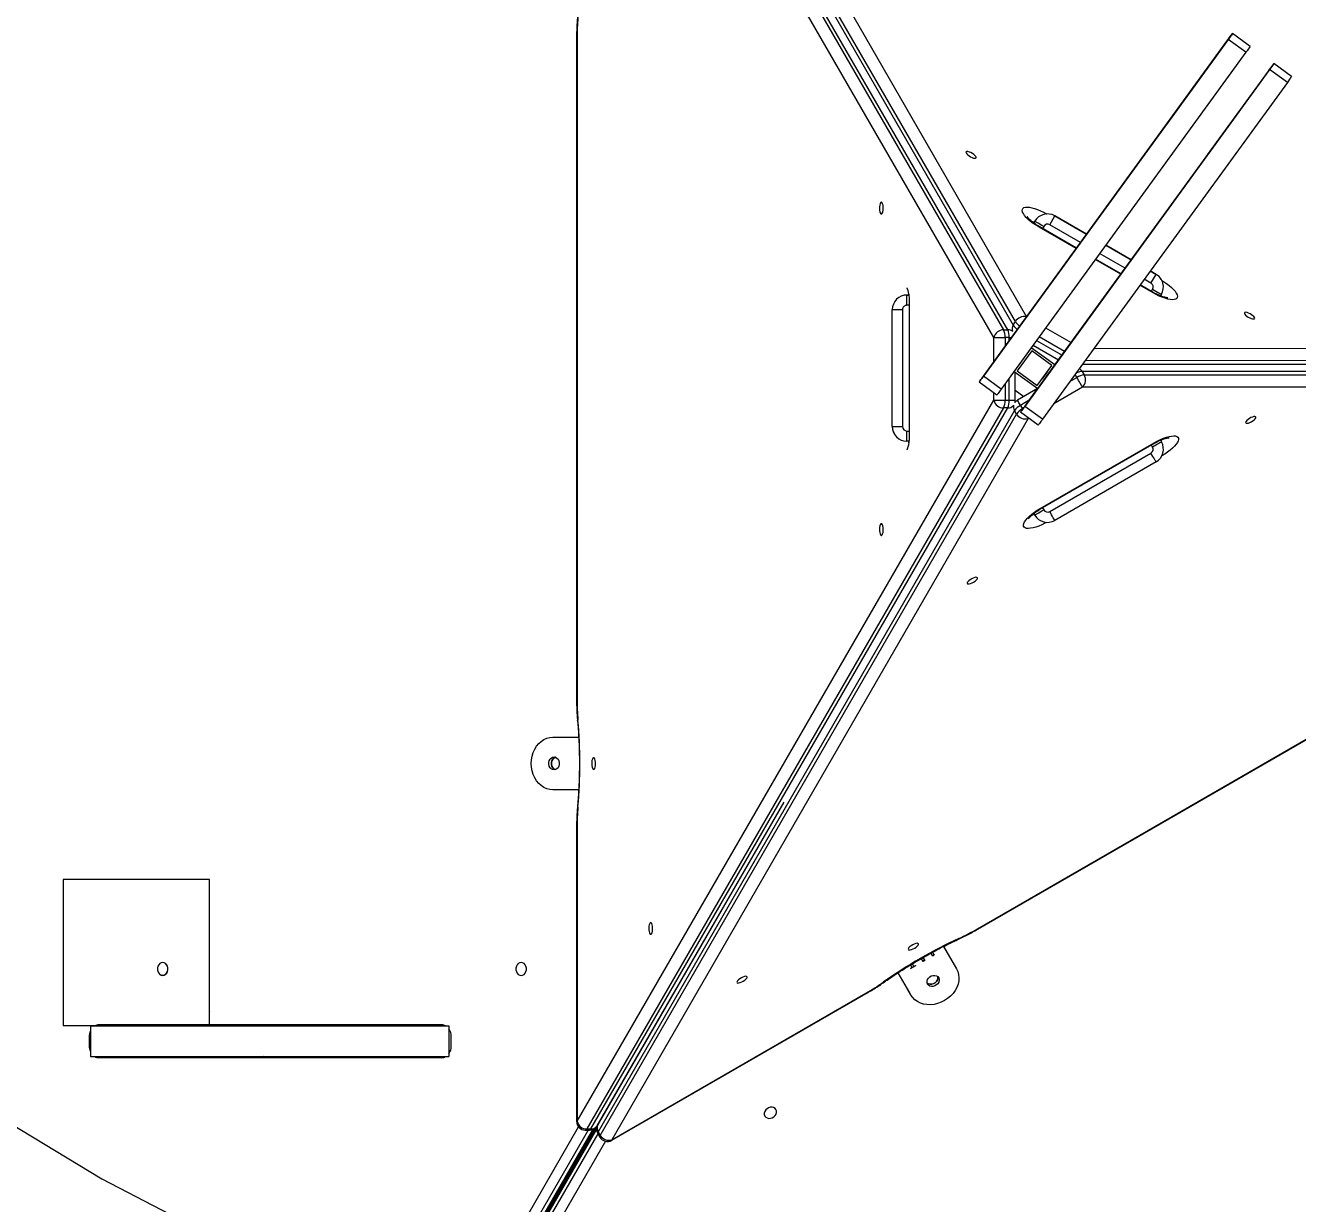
# Model space of a CAD drawing. Header units: millimetres. Extents: x -12977 to 11786, y -11805 to 10558.
# Drawn here: x -8424 to -7554, y 366 to 1171 of the extents above; entities that cross this region are included whole.
import ezdxf

# ---------------------------------------------------------------- set-up
doc = ezdxf.new("R2010")
doc.units = ezdxf.units.MM
doc.layers.add('DIKOM_ОБЪЕКТ', color=7, linetype='Continuous')
doc.layers.add('DIKOM_РАЗМЕР_ОБЪЕКТА', color=7, linetype='Continuous')
doc.styles.add('style1', font='arial.ttf', dxfattribs={"width": 0.8})
doc.dimstyles.new('1-50', dxfattribs={"dimtxt": 300, "dimasz": 200, "dimexe": 100, "dimexo": 0, "dimgap": 100, "dimtad": 1, "dimtxsty": 'style1', "dimcen": 200, "dimclrd": 7, "dimclre": 7, "dimclrt": 7, "dimadec": 1, "dimazin": 2, "dimtfac": 1, "dimtmove": 0, "dimatfit": 2, "dimfxl": 0, "dimlwd": 25, "dimlwe": 18, "dimarcsym": 0})

# ---------------------------------------------------------------- blocks, each defined once
blk = doc.blocks.new('*D9')
at = {"layer": 'Defpoints', "color": 0, "transparency": 16777216}
for p in [(-11007.42, 666.08), (8787.99, 666.08), (8787.99, -10518.66)]:
    blk.add_point(p, dxfattribs=at)
at = {"layer": 'DIKOM_РАЗМЕР_ОБЪЕКТА', "color": 7, "lineweight": 18, "transparency": 16777216}
for p, q in [((-11007.42, 666.08), (-11007.42, -10618.66)), ((8787.99, 666.08), (8787.99, -10618.66))]:
    blk.add_line(p, q, dxfattribs=at)
at = {"layer": 'DIKOM_РАЗМЕР_ОБЪЕКТА', "color": 7, "lineweight": 25, "transparency": 16777216}
blk.add_line((-10807.42, -10518.66), (8587.99, -10518.66), dxfattribs=at)
at = {"layer": 'DIKOM_РАЗМЕР_ОБЪЕКТА', "color": 7, "transparency": 16777216}
for points in [[(-10807.42, -10485.32), (-10807.42, -10551.99), (-11007.42, -10518.66)], [(8587.99, -10485.32), (8587.99, -10551.99), (8787.99, -10518.66)]]:
    blk.add_solid(points, dxfattribs=at)
at = {"layer": 'DIKOM_РАЗМЕР_ОБЪЕКТА', "color": 7, "transparency": 16777216, "insert": (-1823.63, -10265.49), "char_height": 300, "attachment_point": 5, "style": 'style1'}
blk.add_mtext('19750', dxfattribs=at)

msp = doc.modelspace()

# ---------------------------------------------------------------- linework, layer by layer
at = {"layer": 'DIKOM_ОБЪЕКТ', "color": 7, "linetype": 'Continuous', "lineweight": 15}
for p, q in [((-7746.904, 968.807), (-8031.622, 1462.36)), ((-8023.777, 1465.486), (-7739.192, 972.163)), ((-8040.014, 1456.545), (-7754.939, 963.198)), ((-7752.102, 963.198), (-8037.176, 1456.545)), ((-8033.04, 1459.903), (-7748.323, 966.35)), ((-7761.568, 957.967), (-8046.643, 1451.314)), ((-7586.29, 1157.056), (-7598.426, 1165.873)), ((-8046.968, 1162.465), (-8046.968, 710.669)), ((-8046.643, 1162.465), (-8046.643, 710.669)), ((-7768.791, 931.424), (-7602.21, 1160.702)), ((-7601.364, 1161.827), (-7768.778, 931.402)), ((-7643.79, 1103.454), (-7599.039, 1165.029)), ((-7600.072, 1163.644), (-7643.602, 1103.715)), ((-7589.229, 1153.011), (-7601.364, 1161.827)), ((-7600.055, 1163.631), (-7600.072, 1163.644)), ((-7599.253, 1164.734), (-7599.271, 1164.747)), ((-7589.229, 1153.011), (-7756.643, 922.586)), ((-7573.049, 1141.255), (-7740.462, 910.83)), ((-7719.903, 939.167), (-7573.894, 1140.13)), ((-7615.474, 1082.882), (-7570.723, 1144.457)), ((-7571.757, 1143.071), (-7615.286, 1083.143)), ((-7560.914, 1132.438), (-7573.049, 1141.255)), ((-7571.74, 1143.059), (-7571.757, 1143.071)), ((-7570.937, 1144.162), (-7570.955, 1144.175)), ((-7557.975, 1136.484), (-7570.111, 1145.301)), ((-7560.914, 1132.438), (-7728.327, 902.014)), ((-7643.601, 1103.715), (-7643.602, 1103.715)), ((-7615.285, 1083.143), (-7615.286, 1083.143)), ((-7733.604, 1037.473), (-7734.297, 1036.273)), ((-7734.297, 1036.273), (-7733.604, 1037.473)), ((-7725.51, 1042.466), (-7725.497, 1042.458)), ((-7723.444, 1035.071), (-7719.944, 1041.133)), ((-7719.945, 1041.134), (-7719.944, 1041.133)), ((-7698.202, 1028.581), (-7719.945, 1041.134)), ((-7719.944, 1041.133), (-7698.202, 1028.581)), ((-7730.513, 1033.795), (-7730.702, 1033.467)), ((-7705.306, 1018.804), (-7730.702, 1033.467)), ((-7705.081, 1019.112), (-7730.513, 1033.795)), ((-7727.542, 1033.972), (-7728.361, 1032.553)), ((-7702.34, 1022.886), (-7723.444, 1035.071)), ((-7667.724, 1010.984), (-7685.12, 1021.028)), ((-7685.12, 1021.028), (-7667.724, 1010.984)), ((-7674.828, 1001.208), (-7692.223, 1011.251)), ((-7674.604, 1001.516), (-7692, 1011.56)), ((-7671.861, 1005.29), (-7689.257, 1015.333)), ((-7650.662, 1001.133), (-7654.642, 1003.431)), ((-7654.642, 1003.431), (-7650.662, 1001.133)), ((-7654.162, 995.071), (-7650.662, 1001.133)), ((-7652.76, 988.467), (-7661.746, 993.655)), ((-7652.57, 988.795), (-7661.521, 993.963)), ((-7654.162, 995.071), (-7658.78, 997.737)), ((-7819.797, 986.983), (-7821.056, 986.983)), ((-7821.056, 986.983), (-7819.798, 986.983)), ((-7819.855, 987.269), (-7819.929, 986.983)), ((-7653.883, 989.553), (-7653.064, 990.972)), ((-7652.57, 988.795), (-7652.76, 988.467)), ((-7647.002, 987.473), (-7647.632, 986.383)), ((-7647.355, 986.288), (-7647.566, 986.497)), ((-7831.056, 896.983), (-7831.056, 976.983)), ((-7824.056, 976.982), (-7824.056, 896.982)), ((-7819.417, 979.982), (-7821.056, 979.982)), ((-7819.417, 981.496), (-7819.417, 891.496)), ((-7748.323, 966.35), (-7746.904, 968.807)), ((-7761.568, 941.365), (-7761.568, 957.967)), ((-7754.939, 963.198), (-7752.102, 963.198)), ((-7751.107, 957.966), (-7753.945, 957.966)), ((-7753.945, 957.966), (-7753.945, 951.857)), ((-7751.108, 955.763), (-7751.107, 957.966)), ((-7713.298, 948.257), (-7730.694, 958.3)), ((-7726.189, 964.502), (-7708.793, 954.458)), ((-7735.738, 948.806), (-7745.73, 935.053)), ((-7719.89, 939.146), (-7736.07, 950.901)), ((-7719.919, 939.194), (-7736.057, 950.919)), ((-7721.985, 938.814), (-7735.738, 948.806)), ((-7734.766, 952.696), (-7717.371, 942.653)), ((-7732.371, 955.993), (-7714.975, 945.949)), ((-7693.137, 950.448), (-7132.208, 950.739)), ((-7700.996, 939.63), (-7132.411, 939.925)), ((-7130.993, 942.382), (-7699.211, 942.088)), ((-7756.643, 922.586), (-7768.778, 931.402)), ((-7747.826, 934.721), (-7731.645, 922.965)), ((-7747.056, 914.99), (-7747.056, 934.162)), ((-7745.73, 935.053), (-7731.977, 925.061)), ((-7745.718, 935.071), (-7732.007, 925.109)), ((-7732.007, 925.109), (-7722.027, 938.845)), ((-7731.977, 925.061), (-7721.985, 938.814)), ((-7731.645, 922.965), (-7719.89, 939.146)), ((-7719.89, 939.146), (-7719.919, 939.194)), ((-7704.811, 930.569), (-7706.037, 932.693)), ((-7701.203, 934.781), (-7699.784, 932.324)), ((-7131.571, 934.664), (-7701.203, 934.781)), ((-7699.784, 932.324), (-7130.152, 932.206)), ((-7771.717, 927.358), (-7771.73, 927.378)), ((-7759.582, 918.541), (-7771.717, 927.358)), ((-7753.945, 926.298), (-7753.945, 914.989)), ((-7751.108, 914.989), (-7751.108, 930.204)), ((-7731.697, 923.003), (-7745.476, 915.047)), ((-7740.475, 910.851), (-7731.664, 922.979)), ((-7731.977, 925.061), (-7732.007, 925.109)), ((-7701, 923.967), (-7720.596, 912.653)), ((-7709.581, 927.815), (-7704.811, 930.569)), ((-7131.368, 923.85), (-7701, 923.967)), ((-8046.643, 421.82), (-7761.568, 914.99)), ((-7761.568, 914.99), (-7761.568, 919.985)), ((-7753.945, 914.989), (-7751.108, 914.989)), ((-7747.056, 921.828), (-7741.156, 917.542)), ((-7737.467, 914.991), (-7743.45, 911.538)), ((-7754.939, 909.758), (-8040.014, 416.588)), ((-8037.177, 416.589), (-7752.102, 909.758)), ((-7747.483, 908.062), (-8032.2, 414.686)), ((-8030.782, 412.228), (-7746.064, 905.604)), ((-7752.102, 909.758), (-7754.939, 909.758)), ((-7746.064, 905.604), (-7747.483, 908.062)), ((-7743.45, 911.538), (-7742.031, 909.08)), ((-7743.402, 906.786), (-7743.413, 906.806)), ((-7731.266, 897.969), (-7743.402, 906.786)), ((-7742.031, 909.08), (-7741.568, 909.347)), ((-7741.916, 908.881), (-7742.031, 909.08)), ((-7728.327, 902.014), (-7740.462, 910.83)), ((-7738.219, 902.479), (-8022.937, 409.103)), ((-7737.804, 902.718), (-7738.219, 902.479)), ((-7821.056, 893.982), (-7819.417, 893.982)), ((-7647.693, 887.69), (-7647.002, 886.493)), ((-7819.671, 886.983), (-7821.056, 886.982)), ((-7729.862, 840.981), (-7651.92, 885.98)), ((-7729.673, 840.652), (-7651.731, 885.652)), ((-7723.443, 838.894), (-7654.161, 878.894)), ((-7653.064, 882.992), (-7653.883, 884.41)), ((-7650.663, 872.833), (-7719.945, 832.833)), ((-7646.728, 876.987), (-7646.737, 876.982)), ((-7734.443, 837.394), (-7734.169, 837.47)), ((-7734.233, 837.581), (-7733.605, 836.493)), ((-7733.604, 836.492), (-7734.233, 837.581)), ((-7733.605, 836.493), (-7733.604, 836.492)), ((-7733.605, 836.493), (-7733.5, 836.315)), ((-7728.361, 841.41), (-7727.542, 839.992)), ((-7772.786, 553.527), (-7381.519, 779.425)), ((-7772.624, 553.246), (-7381.357, 779.144)), ((-8063.178, 684.57), (-8045.518, 684.568)), ((-8063.178, 684.57), (-8061.455, 684.57)), ((-8061.455, 684.57), (-8045.518, 684.569)), ((-8045.517, 648.568), (-8063.179, 648.57)), ((-8032.936, 418.817), (-7905.069, 640.025)), ((-8046.968, 622.465), (-8046.968, 421.82)), ((-8046.643, 622.464), (-8046.643, 421.82)), ((-7932.959, 591.775), (-8032.39, 419.474)), ((-8298.062, 587.26), (-8398.062, 587.26)), ((-8398.062, 587.26), (-8398.062, 487.261)), ((-8298.062, 487.261), (-8298.062, 587.26)), ((-8297.875, 587.158), (-8298.062, 587.26)), ((-8297.871, 587.155), (-8297.875, 587.155)), ((-8297.871, 587.155), (-8297.873, 587.155)), ((-7795.954, 541.451), (-7787.126, 526.161)), ((-7814.437, 531.031), (-7814.568, 531.259)), ((-7811.069, 532.976), (-7814.437, 531.031)), ((-7811.213, 533.224), (-7811.069, 532.976)), ((-7809.988, 531.105), (-7811.069, 532.976)), ((-7809.05, 531.979), (-7810.132, 531.353)), ((-7810.13, 533.849), (-7809.05, 531.979)), ((-7810.13, 533.849), (-7809.986, 533.6)), ((-7808.906, 531.73), (-7809.988, 531.105)), ((-7808.783, 534.295), (-7809.986, 533.6)), ((-7809.986, 533.6), (-7808.906, 531.73)), ((-7809.05, 531.979), (-7808.906, 531.73)), ((-7808.927, 534.543), (-7808.783, 534.295)), ((-7808.913, 534.519), (-7808.783, 534.295)), ((-7807.941, 534.781), (-7808.062, 534.99)), ((-7804.574, 536.726), (-7807.941, 534.781)), ((-7804.717, 536.974), (-7804.574, 536.726)), ((-7803.493, 534.855), (-7804.574, 536.726)), ((-7802.555, 535.729), (-7803.637, 535.103)), ((-7803.635, 537.599), (-7802.555, 535.729)), ((-7802.411, 535.48), (-7803.493, 534.855)), ((-7802.288, 538.045), (-7803.491, 537.35)), ((-7803.491, 537.35), (-7802.411, 535.48)), ((-7802.555, 535.729), (-7802.411, 535.48)), ((-7818.303, 508.161), (-7827.13, 523.45)), ((-7819.165, 509.653), (-7827.13, 523.45)), ((-7818.409, 526.244), (-7818.522, 526.441)), ((-7818.065, 528.148), (-7818.496, 528.896)), ((-7815.161, 528.118), (-7818.409, 526.244)), ((-7815.854, 528.05), (-7817.916, 526.859)), ((-7817.425, 529.54), (-7816.983, 528.773)), ((-7817.425, 529.54), (-7817.126, 529.023)), ((-7817.126, 529.023), (-7816.983, 528.773)), ((-7815.304, 528.367), (-7815.161, 528.118)), ((-7815.275, 528.315), (-7815.161, 528.118)), ((-8022.937, 409.103), (-7849.173, 509.425)), ((-8022.774, 408.822), (-7849.011, 509.144)), ((-7818.303, 508.161), (-7819.165, 509.653)), ((-8297.214, 497.168), (-8297.216, 497.169)), ((-8398.062, 487.261), (-8298.062, 487.261)), ((-8139.177, 487.761), (-8373.667, 487.778)), ((-8302.773, 487.748), (-8302.773, 487.05)), ((-8302.756, 487.773), (-8302.756, 487.076)), ((-8298.041, 487.249), (-8298.062, 487.261)), ((-8297.898, 487.082), (-8297.898, 487.772)), ((-8297.836, 487.103), (-8297.898, 487.139)), ((-8292.996, 487.773), (-8291.831, 487.1)), ((-8292.991, 487.772), (-8291.827, 487.1)), ((-8292.947, 487.772), (-8291.783, 487.1)), ((-8292.943, 487.772), (-8291.778, 487.1)), ((-8153.332, 487.762), (-8153.332, 487.067)), ((-8153.331, 487.762), (-8153.331, 487.066)), ((-8380.203, 479.779), (-8380.203, 473.379)), ((-8379.386, 479.779), (-8380.203, 479.779)), ((-8379.386, 479.779), (-8380.203, 479.779)), ((-8379.386, 487.079), (-8379.386, 466.079)), ((-8367.708, 487.055), (-8332.291, 487.055)), ((-8332.187, 487.052), (-8302.773, 487.05)), ((-8332.17, 487.079), (-8302.756, 487.076)), ((-8153.331, 487.066), (-8153.332, 487.067)), ((-8153.331, 487.066), (-8136.511, 487.065)), ((-8134.274, 487.06), (-8134.274, 466.06)), ((-8132.641, 473.36), (-8132.64, 479.76)), ((-8380.203, 473.379), (-8379.386, 473.379)), ((-8365.018, 465.38), (-8373.667, 465.378)), ((-8373.667, 465.378), (-8139.177, 465.361)), ((-8139.032, 465.363), (-8365.018, 465.38)), ((-8261.434, 466.078), (-8260.211, 465.372)), ((-8260.197, 465.372), (-8261.377, 466.053)), ((-8255.378, 466.054), (-8254.195, 465.371)), ((-8255.334, 466.056), (-8254.148, 465.372)), ((-8254.192, 465.371), (-8255.327, 466.027)), ((-8254.144, 465.371), (-8255.276, 466.025)), ((-8449.582, 429.475), (-8371.601, 382.395)), ((-8134.684, 263.735), (-8045.605, 418.011)), ((-8032.82, 418.558), (-8123.117, 262.173)), ((-8038.985, 415.82), (-8127.559, 262.419)), ((-8124.676, 262.419), (-8035.84, 416.274)), ((-8123.809, 262.585), (-8034.715, 416.887)), ((-8033.192, 416.576), (-8122.822, 261.349)), ((-8121.379, 258.851), (-8032.245, 413.224)), ((-8040.968, 415.82), (-8038.131, 415.82)), ((-8040.014, 416.588), (-8037.177, 416.589)), ((-8032.389, 413.475), (-8030.97, 411.018)), ((-8032.2, 414.686), (-8030.782, 412.228)), ((-8027.257, 408.204), (-8116.676, 253.339)), ((-8371.601, 382.395), (-8173.201, 279.966)), ((-8056.21, 379.66), (-8055.512, 379.258))]:
    msp.add_line(p, q, dxfattribs=at)
at = {"layer": 'DIKOM_ОБЪЕКТ', "color": 7, "linetype": 'Continuous', "lineweight": 15, "flags": 128}
for points in [[(-7599.039, 1165.029), (-7598.635, 1165.586), (-7598.441, 1165.853), (-7598.472, 1165.809), (-7598.727, 1165.459), (-7599.185, 1164.828), (-7599.81, 1163.966), (-7600.556, 1162.939), (-7601.364, 1161.827)], [(-8046.968, 1162.465), (-8046.914, 1162.465), (-8046.643, 1162.465)], [(-7602.21, 1160.702), (-7601.367, 1161.863), (-7600.595, 1162.926), (-7599.958, 1163.801), (-7599.511, 1164.417), (-7599.29, 1164.72), (-7599.315, 1164.686), (-7599.584, 1164.316), (-7600.072, 1163.644)], [(-7586.29, 1157.056), (-7586.337, 1156.992), (-7586.592, 1156.641), (-7587.049, 1156.011), (-7587.675, 1155.149), (-7588.421, 1154.123), (-7589.229, 1153.011)], [(-7573.894, 1140.13), (-7573.051, 1141.29), (-7572.279, 1142.353), (-7571.642, 1143.229), (-7571.196, 1143.845), (-7570.975, 1144.147), (-7571, 1144.113), (-7571.268, 1143.744), (-7571.757, 1143.071)], [(-7570.723, 1144.457), (-7570.319, 1145.014), (-7570.125, 1145.28), (-7570.156, 1145.236), (-7570.411, 1144.886), (-7570.869, 1144.255), (-7571.495, 1143.394), (-7572.24, 1142.367), (-7573.049, 1141.255)], [(-7557.975, 1136.484), (-7558.022, 1136.42), (-7558.276, 1136.069), (-7558.734, 1135.439), (-7559.36, 1134.577), (-7560.106, 1133.55), (-7560.914, 1132.438)], [(-7643.602, 1103.715), (-7643.923, 1103.273), (-7644.167, 1102.936), (-7644.328, 1102.715), (-7644.399, 1102.616), (-7644.379, 1102.644), (-7644.268, 1102.797), (-7644.069, 1103.07), (-7643.79, 1103.454)], [(-7773.73, 1080.826), (-7773.692, 1081.246), (-7773.966, 1081.807), (-7774.526, 1082.458), (-7775.324, 1083.142), (-7776.287, 1083.798), (-7777.332, 1084.368), (-7778.363, 1084.8), (-7779.291, 1085.058), (-7780.033, 1085.116), (-7780.522, 1084.971), (-7780.715, 1084.636), (-7780.596, 1084.14), (-7780.174, 1083.527), (-7779.488, 1082.852), (-7778.597, 1082.175), (-7777.582, 1081.555), (-7776.532, 1081.048), (-7775.541, 1080.699), (-7774.697, 1080.54), (-7774.075, 1080.583), (-7773.73, 1080.826)], [(-7615.286, 1083.143), (-7615.608, 1082.7), (-7615.852, 1082.363), (-7616.013, 1082.142), (-7616.084, 1082.044), (-7616.063, 1082.071), (-7615.952, 1082.224), (-7615.754, 1082.497), (-7615.474, 1082.882)], [(-7838.538, 1042.438), (-7838.156, 1042.616), (-7837.807, 1043.133), (-7837.524, 1043.944), (-7837.329, 1044.976), (-7837.244, 1046.139), (-7837.273, 1047.328), (-7837.414, 1048.438), (-7837.656, 1049.37), (-7837.975, 1050.042), (-7838.346, 1050.394), (-7838.732, 1050.393), (-7839.103, 1050.042), (-7839.422, 1049.37), (-7839.664, 1048.439), (-7839.805, 1047.328), (-7839.834, 1046.139), (-7839.748, 1044.978), (-7839.554, 1043.944), (-7839.27, 1043.134), (-7838.922, 1042.616), (-7838.538, 1042.438)], [(-7730.702, 1033.467), (-7732.738, 1034.709), (-7734.671, 1036.025), (-7736.457, 1037.383), (-7738.056, 1038.755), (-7739.434, 1040.109), (-7740.558, 1041.415), (-7741.404, 1042.645), (-7741.953, 1043.769), (-7742.193, 1044.765), (-7742.118, 1045.608), (-7741.73, 1046.28), (-7741.038, 1046.767), (-7740.056, 1047.058), (-7738.808, 1047.145), (-7737.321, 1047.027), (-7735.627, 1046.706), (-7733.767, 1046.191), (-7731.78, 1045.492), (-7729.709, 1044.624), (-7727.604, 1043.608), (-7725.51, 1042.466)], [(-7734.063, 1036.679), (-7734.817, 1036.925), (-7735.261, 1037.052)], [(-7727.542, 1033.972), (-7728.724, 1034.655), (-7729.862, 1035.312), (-7730.91, 1035.917), (-7731.829, 1036.447), (-7732.583, 1036.883), (-7733.143, 1037.207), (-7733.488, 1037.406), (-7733.604, 1037.473)], [(-7646.731, 996.972), (-7645.532, 996.223), (-7643.599, 994.908), (-7641.813, 993.549), (-7640.213, 992.178), (-7638.836, 990.824), (-7637.712, 989.517), (-7636.866, 988.288), (-7636.317, 987.164), (-7636.077, 986.169), (-7636.153, 985.325), (-7636.54, 984.652), (-7637.233, 984.166), (-7638.214, 983.876), (-7639.461, 983.788), (-7640.949, 983.906), (-7642.642, 984.226), (-7644.503, 984.742), (-7646.491, 985.441), (-7648.56, 986.309), (-7650.666, 987.325), (-7652.76, 988.467)], [(-7821.056, 979.982), (-7821.056, 981.347), (-7821.056, 982.661), (-7821.056, 983.871), (-7821.056, 984.932), (-7821.056, 985.803), (-7821.057, 986.45), (-7821.057, 986.849), (-7821.056, 986.983)], [(-7653.064, 990.972), (-7651.881, 990.29), (-7650.744, 989.633), (-7649.696, 989.028), (-7648.777, 988.498), (-7648.023, 988.063), (-7647.463, 987.739), (-7647.118, 987.54), (-7647.002, 987.473)], [(-7831.056, 976.983), (-7830.922, 976.983), (-7830.523, 976.983), (-7829.877, 976.983), (-7829.006, 976.982), (-7827.945, 976.982), (-7826.734, 976.982), (-7825.422, 976.982), (-7824.056, 976.982)], [(-7590.242, 974.89), (-7590.28, 974.469), (-7590.006, 973.909), (-7589.446, 973.258), (-7588.648, 972.573), (-7587.684, 971.917), (-7586.64, 971.348), (-7585.609, 970.916), (-7584.681, 970.658), (-7583.939, 970.6), (-7583.45, 970.745), (-7583.257, 971.08), (-7583.375, 971.576), (-7583.798, 972.189), (-7584.484, 972.864), (-7585.375, 973.541), (-7586.39, 974.161), (-7587.44, 974.668), (-7588.431, 975.016), (-7589.275, 975.176), (-7589.897, 975.133), (-7590.242, 974.89)], [(-7761.568, 957.967), (-7761.079, 957.966), (-7760.391, 957.967), (-7759.529, 957.967), (-7758.529, 957.966), (-7757.426, 957.966), (-7756.265, 957.967), (-7755.09, 957.966), (-7753.945, 957.966)], [(-7751.107, 957.966), (-7750.038, 957.967), (-7749.506, 957.967)], [(-7752.038, 954.479), (-7752.148, 954.325), (-7752.471, 953.881), (-7752.969, 953.195), (-7753.589, 952.342), (-7754.265, 951.413), (-7754.921, 950.509), (-7755.488, 949.729), (-7755.904, 949.157), (-7756.124, 948.854), (-7756.124, 948.854), (-7755.904, 949.157), (-7755.489, 949.729), (-7754.921, 950.51), (-7754.264, 951.413), (-7753.59, 952.343), (-7752.97, 953.196), (-7752.471, 953.882), (-7752.149, 954.325), (-7752.038, 954.479)], [(-7752.027, 954.462), (-7752.139, 954.309), (-7752.461, 953.865), (-7752.959, 953.179), (-7753.579, 952.325), (-7754.254, 951.396), (-7754.91, 950.492), (-7755.478, 949.712), (-7755.894, 949.14), (-7756.114, 948.837), (-7756.114, 948.837), (-7755.894, 949.14), (-7755.478, 949.713), (-7754.911, 950.493), (-7754.255, 951.397), (-7753.58, 952.326), (-7752.959, 953.18), (-7752.461, 953.865), (-7752.139, 954.309), (-7752.027, 954.462)], [(-7771.73, 927.378), (-7771.673, 927.456), (-7771.506, 927.686), (-7771.235, 928.06), (-7770.868, 928.563), (-7770.423, 929.176), (-7769.915, 929.876), (-7769.364, 930.635), (-7768.791, 931.424)], [(-7768.778, 931.402), (-7769.351, 930.613), (-7769.903, 929.854), (-7770.411, 929.156), (-7770.856, 928.542), (-7771.221, 928.04), (-7771.493, 927.666), (-7771.66, 927.436), (-7771.717, 927.358)], [(-7729.04, 929.108), (-7728.928, 929.261), (-7728.606, 929.705), (-7728.107, 930.39), (-7727.488, 931.244), (-7726.813, 932.173), (-7726.156, 933.077), (-7725.589, 933.857), (-7725.173, 934.43), (-7724.953, 934.732), (-7724.953, 934.732), (-7725.174, 934.43), (-7725.589, 933.857), (-7726.156, 933.077), (-7726.813, 932.173), (-7727.488, 931.244), (-7728.108, 930.391), (-7728.606, 929.706), (-7728.929, 929.262), (-7729.04, 929.108)], [(-7756.643, 922.586), (-7757.216, 921.797), (-7757.767, 921.037), (-7758.275, 920.338), (-7758.72, 919.725), (-7759.087, 919.223), (-7759.358, 918.849), (-7759.525, 918.619), (-7759.582, 918.541)], [(-7701, 923.967), (-7701.244, 924.391), (-7701.588, 924.987), (-7702.019, 925.733), (-7702.519, 926.599), (-7703.07, 927.554), (-7703.651, 928.559), (-7704.239, 929.578), (-7704.811, 930.569)], [(-7761.568, 914.99), (-7761.079, 914.989), (-7760.391, 914.989), (-7759.53, 914.989), (-7758.529, 914.989), (-7757.427, 914.989), (-7756.265, 914.989), (-7755.09, 914.989), (-7753.945, 914.989)], [(-7751.108, 914.989), (-7750.038, 914.989), (-7749.084, 914.989), (-7748.283, 914.989), (-7747.665, 914.99), (-7747.255, 914.989), (-7747.067, 914.99), (-7747.056, 914.99)], [(-7743.45, 911.538), (-7743.984, 912.464), (-7744.461, 913.29), (-7744.862, 913.984), (-7745.171, 914.519), (-7745.376, 914.875), (-7745.47, 915.037), (-7745.476, 915.047)], [(-7743.413, 906.806), (-7743.357, 906.884), (-7743.19, 907.114), (-7742.918, 907.488), (-7742.553, 907.991), (-7742.108, 908.604), (-7741.6, 909.303), (-7741.049, 910.062), (-7740.475, 910.851)], [(-7740.462, 910.83), (-7741.036, 910.041), (-7741.587, 909.282), (-7742.095, 908.583), (-7742.541, 907.97), (-7742.906, 907.467), (-7743.178, 907.093), (-7743.345, 906.863), (-7743.402, 906.786)], [(-7831.056, 896.983), (-7830.922, 896.983), (-7830.523, 896.983), (-7829.876, 896.982), (-7829.006, 896.982), (-7827.945, 896.982), (-7826.734, 896.982), (-7825.422, 896.982), (-7824.056, 896.982)], [(-7738.219, 902.479), (-7738.464, 902.902), (-7738.758, 903.412)], [(-7728.327, 902.014), (-7728.901, 901.224), (-7729.451, 900.465), (-7729.96, 899.766), (-7730.405, 899.153), (-7730.771, 898.65), (-7731.042, 898.276), (-7731.21, 898.047), (-7731.266, 897.969)], [(-7589.403, 899.569), (-7589.057, 899.327), (-7588.435, 899.283), (-7587.591, 899.444), (-7586.6, 899.792), (-7585.55, 900.299), (-7584.535, 900.918), (-7583.644, 901.596), (-7582.958, 902.271), (-7582.536, 902.884), (-7582.416, 903.379), (-7582.61, 903.715), (-7583.099, 903.859), (-7583.84, 903.8), (-7584.769, 903.543), (-7585.8, 903.11), (-7586.845, 902.541), (-7587.808, 901.885), (-7588.606, 901.201), (-7589.166, 900.55), (-7589.44, 899.989), (-7589.403, 899.569)], [(-7821.056, 886.982), (-7821.056, 887.117), (-7821.056, 887.515), (-7821.056, 888.162), (-7821.056, 889.032), (-7821.056, 890.093), (-7821.056, 891.303), (-7821.056, 892.617), (-7821.056, 893.982)], [(-7651.92, 885.98), (-7649.826, 887.123), (-7647.72, 888.139), (-7645.65, 889.006), (-7643.663, 889.706), (-7641.802, 890.222), (-7640.109, 890.542), (-7638.622, 890.66), (-7637.374, 890.574), (-7636.393, 890.284), (-7635.7, 889.798), (-7635.313, 889.126), (-7635.237, 888.283), (-7635.477, 887.288), (-7636.026, 886.164), (-7636.872, 884.935), (-7637.996, 883.629), (-7639.373, 882.275), (-7640.972, 880.903), (-7642.759, 879.545), (-7644.692, 878.23), (-7646.728, 876.987)], [(-7647.461, 887.287), (-7646.872, 887.817), (-7646.546, 888.132)], [(-7820.14, 886.983), (-7819.976, 886.208), (-7819.862, 885.758)], [(-7650.663, 872.833), (-7650.73, 872.949), (-7650.928, 873.293), (-7651.252, 873.853), (-7651.687, 874.607), (-7652.217, 875.526), (-7652.823, 876.574), (-7653.479, 877.711), (-7654.161, 878.894)], [(-7647.002, 886.493), (-7647.118, 886.425), (-7647.464, 886.226), (-7648.024, 885.902), (-7648.777, 885.467), (-7649.696, 884.936), (-7650.744, 884.331), (-7651.881, 883.675), (-7653.064, 882.992)], [(-7651.731, 885.652), (-7651.762, 885.707), (-7651.92, 885.98)], [(-7725.518, 831.509), (-7726.764, 830.845), (-7728.87, 829.829), (-7730.939, 828.962), (-7732.927, 828.262), (-7734.788, 827.746), (-7736.481, 827.426), (-7737.968, 827.307), (-7739.216, 827.394), (-7740.197, 827.684), (-7740.89, 828.17), (-7741.277, 828.842), (-7741.352, 829.685), (-7741.113, 830.679), (-7740.564, 831.804), (-7739.718, 833.033), (-7738.594, 834.339), (-7737.217, 835.692), (-7735.617, 837.064), (-7733.831, 838.422), (-7731.898, 839.738), (-7729.862, 840.981)], [(-7733.604, 836.492), (-7733.488, 836.56), (-7733.143, 836.759), (-7732.582, 837.082), (-7731.829, 837.517), (-7730.91, 838.048), (-7729.862, 838.652), (-7728.725, 839.309), (-7727.542, 839.992)], [(-7729.673, 840.652), (-7729.704, 840.707), (-7729.862, 840.981)], [(-7719.945, 832.833), (-7720.012, 832.949), (-7720.21, 833.293), (-7720.534, 833.853), (-7720.969, 834.607), (-7721.499, 835.526), (-7722.105, 836.574), (-7722.761, 837.711), (-7723.443, 838.894)], [(-7838.539, 830.566), (-7838.922, 830.388), (-7839.27, 829.871), (-7839.554, 829.06), (-7839.747, 828.028), (-7839.834, 826.865), (-7839.805, 825.676), (-7839.664, 824.566), (-7839.422, 823.634), (-7839.103, 822.963), (-7838.732, 822.611), (-7838.346, 822.611), (-7837.975, 822.962), (-7837.656, 823.634), (-7837.414, 824.566), (-7837.273, 825.676), (-7837.244, 826.865), (-7837.33, 828.027), (-7837.524, 829.06), (-7837.807, 829.871), (-7838.156, 830.388), (-7838.539, 830.566)], [(-7772.889, 793.633), (-7773.235, 793.876), (-7773.857, 793.919), (-7774.701, 793.759), (-7775.692, 793.41), (-7776.742, 792.904), (-7777.757, 792.284), (-7778.648, 791.607), (-7779.334, 790.931), (-7779.756, 790.319), (-7779.876, 789.823), (-7779.682, 789.488), (-7779.193, 789.343), (-7778.452, 789.403), (-7777.523, 789.66), (-7776.492, 790.092), (-7775.447, 790.662), (-7774.484, 791.317), (-7773.686, 792.001), (-7773.125, 792.652), (-7772.852, 793.213), (-7772.889, 793.633)], [(-8046.968, 710.669), (-8046.914, 710.669), (-8046.643, 710.669)], [(-8046.307, 695.705), (-8046.263, 695.93), (-8046.006, 696.243)], [(-8063.179, 648.57), (-8065.275, 648.753), (-8067.33, 649.299), (-8069.299, 650.197), (-8071.145, 651.428), (-8072.828, 652.967), (-8074.315, 654.783), (-8075.575, 656.839), (-8076.582, 659.094), (-8077.316, 661.5), (-8077.763, 664.009), (-8077.913, 666.571), (-8077.763, 669.133), (-8077.317, 671.642), (-8076.582, 674.048), (-8075.574, 676.302), (-8074.314, 678.358), (-8072.828, 680.174), (-8071.145, 681.713), (-8069.3, 682.943), (-8067.33, 683.841), (-8065.275, 684.387), (-8063.178, 684.57)], [(-8062.359, 662.169), (-8063.374, 662.348), (-8064.307, 662.868), (-8065.082, 663.689), (-8065.636, 664.742), (-8065.925, 665.944), (-8065.925, 667.196), (-8065.636, 668.398), (-8065.082, 669.451), (-8064.307, 670.271), (-8063.374, 670.791), (-8062.36, 670.969), (-8061.345, 670.791), (-8060.413, 670.271), (-8059.638, 669.451), (-8059.083, 668.397), (-8058.795, 667.195), (-8058.794, 665.943), (-8059.084, 664.742), (-8059.638, 663.688), (-8060.412, 662.868), (-8061.345, 662.348), (-8062.359, 662.169)], [(-8061.498, 662.298), (-8061.652, 662.348), (-8062.584, 662.869), (-8063.359, 663.689), (-8063.913, 664.743), (-8064.202, 665.944), (-8064.202, 667.197), (-8063.913, 668.398), (-8063.359, 669.452), (-8062.584, 670.271), (-8061.652, 670.792), (-8061.499, 670.842)], [(-8061.408, 670.849), (-8061.586, 670.792), (-8062.516, 670.272), (-8063.29, 669.452), (-8063.843, 668.398), (-8064.131, 667.196), (-8064.131, 665.944), (-8063.843, 664.742), (-8063.289, 663.689), (-8062.516, 662.868), (-8061.586, 662.348), (-8061.407, 662.29)], [(-8035.279, 662.563), (-8034.897, 662.741), (-8034.547, 663.258), (-8034.263, 664.069), (-8034.07, 665.102), (-8033.984, 666.264), (-8034.013, 667.453), (-8034.154, 668.563), (-8034.396, 669.495), (-8034.716, 670.167), (-8035.085, 670.518), (-8035.473, 670.519), (-8035.843, 670.167), (-8036.163, 669.496), (-8036.404, 668.563), (-8036.545, 667.454), (-8036.574, 666.265), (-8036.488, 665.102), (-8036.295, 664.07), (-8036.011, 663.259), (-8035.662, 662.741), (-8035.279, 662.563)], [(-8046.307, 637.43), (-8046.263, 637.204), (-8046.006, 636.891)], [(-8046.643, 622.464), (-8046.915, 622.465), (-8046.968, 622.465)], [(-7996.231, 557.765), (-7996.613, 557.587), (-7996.962, 557.07), (-7997.246, 556.259), (-7997.44, 555.227), (-7997.526, 554.064), (-7997.497, 552.875), (-7997.356, 551.765), (-7997.114, 550.833), (-7996.794, 550.161), (-7996.424, 549.809), (-7996.037, 549.809), (-7995.667, 550.161), (-7995.347, 550.832), (-7995.105, 551.764), (-7994.964, 552.874), (-7994.935, 554.063), (-7995.022, 555.226), (-7995.215, 556.259), (-7995.499, 557.07), (-7995.848, 557.587), (-7996.231, 557.765)], [(-7772.624, 553.246), (-7772.651, 553.293), (-7772.786, 553.527)], [(-7813.194, 543.312), (-7813.539, 543.555), (-7814.162, 543.598), (-7815.006, 543.439), (-7815.997, 543.09), (-7817.046, 542.583), (-7818.061, 541.963), (-7818.952, 541.286), (-7819.639, 540.611), (-7820.06, 539.998), (-7820.18, 539.503), (-7819.987, 539.167), (-7819.498, 539.023), (-7818.756, 539.082), (-7817.828, 539.339), (-7816.796, 539.772), (-7815.752, 540.341), (-7814.789, 540.996), (-7813.991, 541.68), (-7813.431, 542.332), (-7813.157, 542.892), (-7813.194, 543.312)], [(-7785.914, 546.337), (-7785.74, 546.487), (-7785.597, 546.866)], [(-8329.972, 530.45), (-8330.984, 530.272), (-8331.915, 529.752), (-8332.689, 528.931), (-8333.242, 527.878), (-8333.53, 526.676), (-8333.53, 525.424), (-8333.242, 524.222), (-8332.689, 523.168), (-8331.915, 522.348), (-8330.984, 521.828), (-8329.972, 521.65), (-8328.959, 521.828), (-8328.028, 522.348), (-8327.255, 523.168), (-8326.701, 524.222), (-8326.413, 525.423), (-8326.413, 526.676), (-8326.701, 527.878), (-8327.255, 528.931), (-8328.028, 529.751), (-8328.959, 530.271), (-8329.972, 530.45)], [(-8329.956, 530.476), (-8330.968, 530.297), (-8331.899, 529.777), (-8332.673, 528.957), (-8333.226, 527.904), (-8333.514, 526.702), (-8333.514, 525.45), (-8333.226, 524.248), (-8332.673, 523.194), (-8331.899, 522.374), (-8330.968, 521.854), (-8329.956, 521.676), (-8328.943, 521.854), (-8328.012, 522.374), (-8327.239, 523.194), (-8326.686, 524.247), (-8326.397, 525.449), (-8326.397, 526.701), (-8326.686, 527.903), (-8327.239, 528.957), (-8328.012, 529.777), (-8328.943, 530.297), (-8329.956, 530.476)], [(-8329.955, 530.475), (-8330.968, 530.297), (-8331.899, 529.777), (-8332.673, 528.957), (-8333.226, 527.904), (-8333.513, 526.701), (-8333.514, 525.45), (-8333.226, 524.247), (-8332.672, 523.194), (-8331.899, 522.374), (-8330.968, 521.853), (-8329.956, 521.675), (-8328.942, 521.853), (-8328.012, 522.374), (-8327.239, 523.194), (-8326.686, 524.247), (-8326.397, 525.449), (-8326.397, 526.701), (-8326.685, 527.903), (-8327.239, 528.956), (-8328.012, 529.776), (-8328.942, 530.297), (-8329.955, 530.475)], [(-8084.844, 530.457), (-8085.857, 530.279), (-8086.787, 529.758), (-8087.561, 528.939), (-8088.114, 527.885), (-8088.403, 526.684), (-8088.402, 525.431), (-8088.114, 524.229), (-8087.561, 523.175), (-8086.787, 522.355), (-8085.857, 521.835), (-8084.844, 521.657), (-8083.831, 521.835), (-8082.9, 522.355), (-8082.127, 523.175), (-8081.574, 524.229), (-8081.285, 525.43), (-8081.286, 526.683), (-8081.573, 527.884), (-8082.127, 528.938), (-8082.9, 529.758), (-8083.831, 530.278), (-8084.844, 530.457)], [(-7787.126, 526.161), (-7786.236, 524.254), (-7785.682, 522.202), (-7785.475, 520.047), (-7785.618, 517.834), (-7786.109, 515.607), (-7786.939, 513.412), (-7788.09, 511.293), (-7789.538, 509.293), (-7791.254, 507.454), (-7793.205, 505.812), (-7795.348, 504.402), (-7797.641, 503.25), (-7800.039, 502.383), (-7802.489, 501.816), (-7804.945, 501.561), (-7807.356, 501.624), (-7809.672, 502.004), (-7811.846, 502.692), (-7813.834, 503.674), (-7815.596, 504.931), (-7817.096, 506.436), (-7818.303, 508.161)], [(-7930.383, 520.718), (-7930.729, 520.961), (-7931.35, 521.003), (-7932.195, 520.844), (-7933.186, 520.495), (-7934.236, 519.988), (-7935.251, 519.369), (-7936.141, 518.691), (-7936.828, 518.016), (-7937.25, 517.404), (-7937.37, 516.908), (-7937.176, 516.572), (-7936.687, 516.428), (-7935.946, 516.487), (-7935.018, 516.744), (-7933.986, 517.177), (-7932.941, 517.746), (-7931.978, 518.402), (-7931.18, 519.086), (-7930.619, 519.737), (-7930.346, 520.298), (-7930.383, 520.718)], [(-7836.382, 517.199), (-7836.598, 517.123), (-7836.998, 517.19)], [(-7806.934, 515.67), (-7807.287, 516.637), (-7807.303, 517.705), (-7806.98, 518.786), (-7806.344, 519.793), (-7805.449, 520.644), (-7804.364, 521.27), (-7803.179, 521.621), (-7801.989, 521.667), (-7800.892, 521.407), (-7799.975, 520.859), (-7799.313, 520.069), (-7798.96, 519.101), (-7798.944, 518.034), (-7799.268, 516.953), (-7799.903, 515.946), (-7800.799, 515.096), (-7801.883, 514.469), (-7803.069, 514.119), (-7804.258, 514.072), (-7805.356, 514.333), (-7806.272, 514.88), (-7806.934, 515.67)], [(-7799.855, 520.752), (-7799.822, 520.594), (-7799.806, 519.527), (-7800.129, 518.446), (-7800.764, 517.439), (-7801.661, 516.588), (-7802.745, 515.962), (-7803.931, 515.611), (-7805.12, 515.564), (-7806.218, 515.825), (-7807.134, 516.373), (-7807.255, 516.48)], [(-7807.251, 516.503), (-7807.167, 516.43), (-7806.251, 515.884), (-7805.154, 515.624), (-7803.966, 515.672), (-7802.781, 516.023), (-7801.696, 516.65), (-7800.8, 517.5), (-7800.164, 518.506), (-7799.84, 519.585), (-7799.855, 520.651), (-7799.891, 520.824)], [(-7849.011, 509.144), (-7849.038, 509.191), (-7849.173, 509.425)], [(-8334.379, 487.16), (-8334.563, 487.16), (-8335.11, 487.159), (-8336.005, 487.159), (-8337.225, 487.159), (-8338.734, 487.159), (-8340.494, 487.159), (-8342.455, 487.159), (-8344.563, 487.159), (-8346.763, 487.159), (-8348.992, 487.159), (-8351.192, 487.159), (-8353.3, 487.159), (-8355.262, 487.159), (-8357.021, 487.159), (-8358.532, 487.159), (-8359.751, 487.159), (-8360.647, 487.159), (-8361.195, 487.16), (-8361.379, 487.16), (-8361.195, 487.16), (-8360.648, 487.16), (-8359.753, 487.16), (-8358.534, 487.16), (-8357.024, 487.16), (-8355.264, 487.161), (-8353.304, 487.161), (-8351.195, 487.161), (-8348.996, 487.161), (-8346.766, 487.161), (-8344.567, 487.161), (-8342.458, 487.161), (-8340.497, 487.161), (-8338.737, 487.16), (-8337.227, 487.16), (-8336.007, 487.16), (-8335.111, 487.16), (-8334.563, 487.16), (-8334.379, 487.16)], [(-8343.056, 487.257), (-8343.241, 487.257), (-8343.784, 487.257), (-8344.643, 487.257), (-8345.755, 487.257), (-8347.038, 487.257), (-8348.397, 487.257), (-8349.73, 487.257), (-8350.939, 487.257), (-8351.934, 487.257), (-8352.642, 487.257), (-8353.009, 487.257), (-8353.009, 487.257), (-8352.642, 487.257), (-8351.935, 487.257), (-8350.94, 487.258), (-8349.731, 487.258), (-8348.398, 487.258), (-8347.039, 487.258), (-8345.756, 487.258), (-8344.644, 487.258), (-8343.784, 487.257), (-8343.241, 487.257), (-8343.056, 487.257)], [(-8379.386, 487.079), (-8371.401, 487.078), (-8363.118, 487.077), (-8354.546, 487.076), (-8345.691, 487.074), (-8336.56, 487.074), (-8327.161, 487.072), (-8317.5, 487.072), (-8307.586, 487.07), (-8297.426, 487.07), (-8287.029, 487.069), (-8276.403, 487.068), (-8265.557, 487.067), (-8254.498, 487.067), (-8243.237, 487.066), (-8231.781, 487.065), (-8220.14, 487.064), (-8208.324, 487.064), (-8196.342, 487.063), (-8184.202, 487.062), (-8171.916, 487.062), (-8159.493, 487.061), (-8146.942, 487.061), (-8134.274, 487.06)], [(-8294.035, 487.08), (-8294.214, 487.08), (-8294.734, 487.08), (-8295.554, 487.08), (-8296.608, 487.08), (-8297.809, 487.08), (-8299.061, 487.08), (-8300.263, 487.079), (-8301.317, 487.079), (-8302.137, 487.08), (-8302.658, 487.08), (-8302.836, 487.08), (-8302.658, 487.08), (-8302.138, 487.08), (-8301.317, 487.08), (-8300.263, 487.08), (-8299.062, 487.08), (-8297.81, 487.081), (-8296.608, 487.081), (-8295.554, 487.081), (-8294.734, 487.08), (-8294.214, 487.08), (-8294.035, 487.08)], [(-8297.913, 487.103), (-8296.822, 487.102), (-8295.354, 487.101), (-8293.515, 487.1), (-8291.305, 487.099), (-8288.731, 487.099), (-8285.795, 487.098), (-8282.502, 487.097), (-8278.861, 487.096), (-8274.875, 487.095), (-8270.553, 487.094), (-8265.901, 487.094), (-8260.93, 487.093), (-8255.645, 487.092), (-8250.058, 487.091), (-8244.177, 487.091), (-8238.014, 487.09), (-8231.579, 487.089), (-8224.884, 487.088), (-8217.94, 487.088), (-8210.76, 487.087), (-8203.355, 487.086), (-8195.739, 487.086), (-8187.926, 487.086), (-8179.929, 487.085)], [(-8179.929, 487.085), (-8174.939, 487.085), (-8170.16, 487.085), (-8165.613, 487.084), (-8161.319, 487.084), (-8157.294, 487.083), (-8153.557, 487.083), (-8153.332, 487.083)], [(-8379.386, 466.079), (-8371.401, 466.078), (-8363.118, 466.077), (-8354.546, 466.076), (-8345.691, 466.074), (-8336.56, 466.074), (-8327.161, 466.072), (-8317.5, 466.072), (-8307.586, 466.07), (-8297.426, 466.07), (-8287.029, 466.069), (-8276.403, 466.068), (-8265.557, 466.067), (-8254.499, 466.067), (-8243.237, 466.066), (-8231.781, 466.065), (-8220.14, 466.064), (-8208.324, 466.064), (-8196.342, 466.063), (-8184.202, 466.062), (-8171.916, 466.062), (-8159.493, 466.061), (-8146.943, 466.061), (-8134.274, 466.06)], [(-8291.453, 466.091), (-8291.224, 465.958), (-8290.213, 465.374)], [(-7918.224, 425.459), (-7917.563, 424.671), (-7916.647, 424.125), (-7915.55, 423.866), (-7914.361, 423.913), (-7913.176, 424.264), (-7912.092, 424.891), (-7911.195, 425.741), (-7910.559, 426.747), (-7910.236, 427.826), (-7910.251, 428.893), (-7910.603, 429.858), (-7911.263, 430.647), (-7912.179, 431.193), (-7913.276, 431.452), (-7914.465, 431.404), (-7915.65, 431.053), (-7916.734, 430.427), (-7917.631, 429.576), (-7918.266, 428.57), (-7918.59, 427.491), (-7918.576, 426.425), (-7918.224, 425.459)], [(-8046.643, 421.82), (-8046.914, 421.82), (-8046.968, 421.82)], [(-8040.014, 416.588), (-8040.483, 416.008), (-8040.968, 415.82)], [(-8038.131, 415.82), (-8037.646, 416.009), (-8037.177, 416.589)], [(-8032.2, 414.686), (-8032.468, 413.989), (-8032.389, 413.475)], [(-8030.97, 411.018), (-8031.049, 411.532), (-8030.782, 412.228)], [(-8022.774, 408.822), (-8022.802, 408.868), (-8022.937, 409.103)]]:
    msp.add_lwpolyline(points, dxfattribs=at)
at = {"layer": 'DIKOM_ОБЪЕКТ', "color": 7, "linetype": 'Continuous', "lineweight": 15}
for centre, radius, start, end in [((-7884.938, 1162.55), 161.705, 174.912146, 180.030406), ((-7724.944, 1032.473), 10, 60.000001, 150), ((-7724.944, 1032.473), 10, 60.000001, 150), ((-7724.944, 1032.472), 3, 60.000001, 150), ((-7655.662, 992.473), 10, 31.181191, 60.000001), ((-7655.662, 992.473), 10, 330, 60.000001), ((-7655.662, 992.472), 3, 330, 60.000001), ((-7821.057, 976.983), 10, 90.000001, 180.003703), ((-7821.056, 976.983), 10, 90.000001, 180.003703), ((-7821.056, 976.982), 3, 90.000001, 180.003703), ((-7744.229, 963.765), 4.842, 147.737666, 198.742119), ((-7739.781, 972.405), 10.47, 215.332313, 237.389193), ((-7740.985, 965.387), 6.836, 75.744512, 149.979232), ((-7738.744, 974.413), 9.899, 214.492366, 239.568902), ((-7754.95, 956.394), 6.803, 89.910871, 166.632904), ((-7765.461, 958.489), 11.528, 357.401621, 24.108168), ((-7751.97, 958.166), 5.034, 48.735905, 91.495643), ((-7762.633, 958.486), 11.537, 357.419124, 24.10621), ((-7700.145, 923.938), 10.894, 95.569828, 119.482154), ((-7698.595, 920.843), 11.542, 95.908875, 122.581336), ((-7705.837, 932.192), 5.308, 29.19144, 58.931543), ((-7705.672, 928.914), 6.804, 313.365275, 30.076533), ((-7754.95, 916.561), 6.802, 193.35613, 270.085332), ((-7765.462, 914.469), 11.528, 335.882864, 2.58389), ((-7762.611, 914.465), 11.515, 335.873205, 2.609546), ((-7742.476, 909.851), 6, 120.000001, 142.66087), ((-7753.056, 914.99), 6, 345.529836, 0.000001), ((-7751.912, 914.6), 4.846, 267.7501, 318.717157), ((-7743.196, 910.691), 5.029, 168.711907, 211.518674), ((-7738.137, 901.295), 11.538, 117.417371, 144.096496), ((-7736.714, 898.834), 11.544, 117.423782, 144.090084), ((-7740.168, 908.995), 6.802, 209.906228, 286.645907), ((-7821.057, 896.983), 10, 180.003703, 211.181191), ((-7821.056, 896.983), 10, 180.003703, 270.000001), ((-7821.056, 896.982), 3, 180.003703, 270.000001), ((-7655.662, 881.492), 3, 300.000001, 30.000001), ((-7655.662, 881.492), 10, 300.000001, 30.000001), ((-7724.944, 841.492), 10, 210.000001, 300.000001), ((-7724.944, 841.492), 3, 210.000001, 300.000001), ((-7884.779, 710.589), 161.864, 179.971598, 185.084841), ((-8379.984, 666.564), 335.294, 354.922686, 5.078195), ((-7885.594, 622.579), 161.049, 174.901712, 180.040839), ((-7853.757, 693.615), 161.805, 294.913291, 300.028236), ((-7644.163, 242.54), 335.586, 114.926437, 125.073143), ((-7929.966, 649.536), 161.736, 299.969287, 305.086415), ((-8373.65, 482.156), 5.596, 90.361961, 118.957132), ((-8373.631, 482.183), 5.596, 90.368442, 118.964468), ((-8373.63, 482.183), 5.595, 90.372059, 118.970902), ((-8364.997, 482.138), 5.615, 90.412869, 118.878835), ((-8364.98, 482.183), 5.598, 91.879229, 118.138792), ((-8364.969, 482.141), 5.641, 91.968998, 118.031002), ((-8332.088, 489.51), 2.46, 225.680507, 267.690453), ((-8332.073, 489.531), 2.454, 225.652782, 267.743486), ((-8302.674, 489.509), 2.46, 225.680507, 267.690453), ((-8302.66, 489.529), 2.454, 225.652782, 267.743486), ((-8139.208, 482.187), 5.573, 61.379477, 89.679479), ((-8370.807, 479.818), 9.397, 155.921282, 180.237038), ((-8370.802, 479.819), 9.401, 155.934868, 180.240047), ((-8141.7, 479.861), 9.06, 359.364113, 34.955547), ((-8370.793, 473.34), 9.41, 179.762721, 204.045475), ((-8141.694, 473.257), 9.053, 325.036514, 0.654677), ((-8373.626, 470.989), 5.611, 241.068344, 269.584079), ((-8364.981, 470.974), 5.594, 241.07677, 269.619383), ((-8139.215, 470.966), 5.605, 270.392931, 298.935969), ((-8040.968, 421.82), 6, 180.000001, 270.002101), ((-8040.023, 423.393), 6.805, 193.371976, 270.077752), ((-8038.131, 421.82), 6, 270.002101, 329.970104), ((-8036.963, 421.331), 4.747, 267.411911, 328.023604), ((-8027.193, 416.475), 6, 150.011626, 210.000051), ((-8028.202, 417.242), 4.745, 151.94249, 212.597636), ((-8025.774, 414.018), 6, 210.000051, 300.000001), ((-8024.885, 415.621), 6.803, 209.916595, 286.641943)]:
    msp.add_arc(centre, radius, start, end, dxfattribs=at)
for points, knots in [([(-8046.307, 1177.429), (-8046.369, 1176.701), (-8046.549, 1174.591), (-8046.77, 1171.045), (-8046.937, 1166.776), (-8046.958, 1163.908), (-8046.968, 1162.465)], [0, 0, 0, 0, 0.148833, 0.4315765, 0.714062, 1, 1, 1, 1]), ([(-7730.513, 1033.795), (-7730.804, 1033.966), (-7731.652, 1034.463), (-7733.006, 1035.338), (-7734.499, 1036.399), (-7735.821, 1037.447), (-7736.927, 1038.431), (-7737.754, 1039.27), (-7738.311, 1039.925), (-7738.622, 1040.35), (-7738.74, 1040.567), (-7738.727, 1040.537), (-7738.724, 1040.529)], [0, 0, 0, 0, 0.0669002, 0.1950352, 0.3222629, 0.4476031, 0.5698182, 0.6876789, 0.7880285, 0.8814723, 0.9688363, 1, 1, 1, 1]), ([(-7821.161, 991.998), (-7821.147, 991.977), (-7821.118, 991.933), (-7820.922, 991.544), (-7820.669, 990.895), (-7820.377, 989.953), (-7820.085, 988.735), (-7819.82, 987.265), (-7819.605, 985.59), (-7819.466, 983.792), (-7819.42, 982.404), (-7819.418, 981.644), (-7819.417, 981.496)], [0, 0, 0, 0, 0.0829497, 0.1723375, 0.2687797, 0.3729796, 0.484424, 0.6019154, 0.7239964, 0.8492579, 0.9707344, 1, 1, 1, 1]), ([(-7642.607, 985.056), (-7642.632, 985.054), (-7642.685, 985.051), (-7643.119, 985.076), (-7643.806, 985.18), (-7644.767, 985.399), (-7645.969, 985.754), (-7647.373, 986.26), (-7648.931, 986.912), (-7650.558, 987.69), (-7651.783, 988.344), (-7652.442, 988.722), (-7652.57, 988.795)], [0, 0, 0, 0, 0.0828226, 0.172215, 0.2686439, 0.3728537, 0.4843581, 0.6018529, 0.7238972, 0.8492208, 0.9707181, 1, 1, 1, 1]), ([(-7819.417, 891.496), (-7819.419, 891.159), (-7819.427, 890.176), (-7819.506, 888.566), (-7819.678, 886.742), (-7819.926, 885.075), (-7820.225, 883.624), (-7820.537, 882.489), (-7820.827, 881.68), (-7821.04, 881.2), (-7821.167, 880.988), (-7821.148, 881.015), (-7821.143, 881.022)], [0, 0, 0, 0, 0.06692371, 0.19506944, 0.32235813, 0.44768238, 0.56992317, 0.68781083, 0.78815041, 0.88160816, 0.96897057, 1, 1, 1, 1]), ([(-7651.731, 885.652), (-7651.437, 885.819), (-7650.582, 886.305), (-7649.148, 887.041), (-7647.481, 887.802), (-7645.915, 888.424), (-7644.508, 888.889), (-7643.369, 889.187), (-7642.523, 889.342), (-7642.001, 889.398), (-7641.753, 889.392), (-7641.785, 889.396), (-7641.794, 889.397)], [0, 0, 0, 0, 0.0669213, 0.1950511, 0.3223326, 0.4476431, 0.5698932, 0.6877412, 0.7880849, 0.8815288, 0.9688824, 1, 1, 1, 1]), ([(-7737.896, 833.893), (-7737.884, 833.915), (-7737.861, 833.961), (-7737.624, 834.324), (-7737.19, 834.866), (-7736.522, 835.588), (-7735.613, 836.449), (-7734.476, 837.414), (-7733.132, 838.436), (-7731.645, 839.456), (-7730.463, 840.192), (-7729.803, 840.576), (-7729.673, 840.652)], [0, 0, 0, 0, 0.0824642, 0.1718013, 0.2682033, 0.3723508, 0.4837886, 0.6012298, 0.7232756, 0.8485437, 0.970047, 1, 1, 1, 1]), ([(-8046.968, 710.669), (-8046.965, 709.919), (-8046.956, 707.745), (-8046.86, 704.155), (-8046.652, 699.901), (-8046.423, 697.111), (-8046.307, 695.705)], [0, 0, 0, 0, 0.1486815, 0.4308774, 0.713213, 1, 1, 1, 1]), ([(-8046.307, 695.705), (-8046.221, 694.721), (-8045.972, 691.866), (-8045.636, 687.079), (-8045.328, 681.336), (-8045.124, 675.547), (-8045.018, 669.73), (-8045.014, 663.902), (-8045.11, 658.083), (-8045.308, 652.289), (-8045.606, 646.539), (-8045.947, 641.586), (-8046.208, 638.571), (-8046.307, 637.429)], [0, 0, 0, 0, 0.051859, 0.1504344, 0.249065, 0.3477267, 0.4464195, 0.5451283, 0.6438382, 0.7425364, 0.8412073, 0.9398495, 1, 1, 1, 1]), ([(-8046.307, 637.429), (-8046.369, 636.702), (-8046.55, 634.592), (-8046.769, 631.045), (-8046.938, 626.776), (-8046.958, 623.908), (-8046.968, 622.465)], [0, 0, 0, 0, 0.1488569, 0.4316206, 0.7140695, 1, 1, 1, 1]), ([(-7785.913, 546.337), (-7785.252, 546.646), (-7783.334, 547.545), (-7780.154, 549.128), (-7776.372, 551.117), (-7773.878, 552.534), (-7772.624, 553.246)], [0, 0, 0, 0, 0.14883479, 0.43159604, 0.7140526, 1, 1, 1, 1]), ([(-7836.382, 517.199), (-7835.573, 517.765), (-7833.224, 519.407), (-7829.247, 522.093), (-7824.427, 525.229), (-7819.516, 528.302), (-7814.531, 531.301), (-7809.486, 534.219), (-7804.398, 537.045), (-7799.282, 539.772), (-7794.153, 542.388), (-7789.693, 544.57), (-7786.951, 545.851), (-7785.913, 546.337)], [0, 0, 0, 0, 0.0518544, 0.1504359, 0.2490599, 0.3477235, 0.4464116, 0.5451243, 0.6438259, 0.7425236, 0.8412033, 0.9398428, 1, 1, 1, 1]), ([(-7818.522, 526.441), (-7818.299, 526.568), (-7817.989, 526.745), (-7817.701, 527.096), (-7817.654, 527.458), (-7817.866, 527.781), (-7818.004, 528.036), (-7818.065, 528.148)], [0, 0, 0, 0, 0.314138, 0.4366611, 0.5588756, 0.805658, 1, 1, 1, 1]), ([(-7816.983, 528.773), (-7816.875, 528.597), (-7816.724, 528.35), (-7816.513, 528.041), (-7816.194, 527.905), (-7815.736, 528.065), (-7815.429, 528.231), (-7815.275, 528.315)], [0, 0, 0, 0, 0.31509431, 0.43901593, 0.56108096, 0.77900005, 1, 1, 1, 1]), ([(-7849.011, 509.144), (-7848.363, 509.522), (-7846.484, 510.616), (-7843.424, 512.494), (-7839.843, 514.802), (-7837.542, 516.396), (-7836.382, 517.199)], [0, 0, 0, 0, 0.1487018, 0.4308821, 0.7132424, 1, 1, 1, 1])]:
    msp.add_open_spline(points, degree=3, knots=knots, dxfattribs=at)

# ---------------------------------------------------------------- dimensions: what is measured, and where the dimension line sits
at = {"layer": 'DIKOM_РАЗМЕР_ОБЪЕКТА'}
dim = msp.add_linear_dim(base=(8787.993, -10518.658), p1=(-11007.417, 666.079), p2=(8787.993, 666.082), text='19750', dimstyle='1-50', dxfattribs=at)
dim.commit()
dim.dimension.update_dxf_attribs({"geometry": '*D9', "text_midpoint": (-1823.628, -10518.658), "dimtype": 160})

doc.saveas('drawing.dxf')
